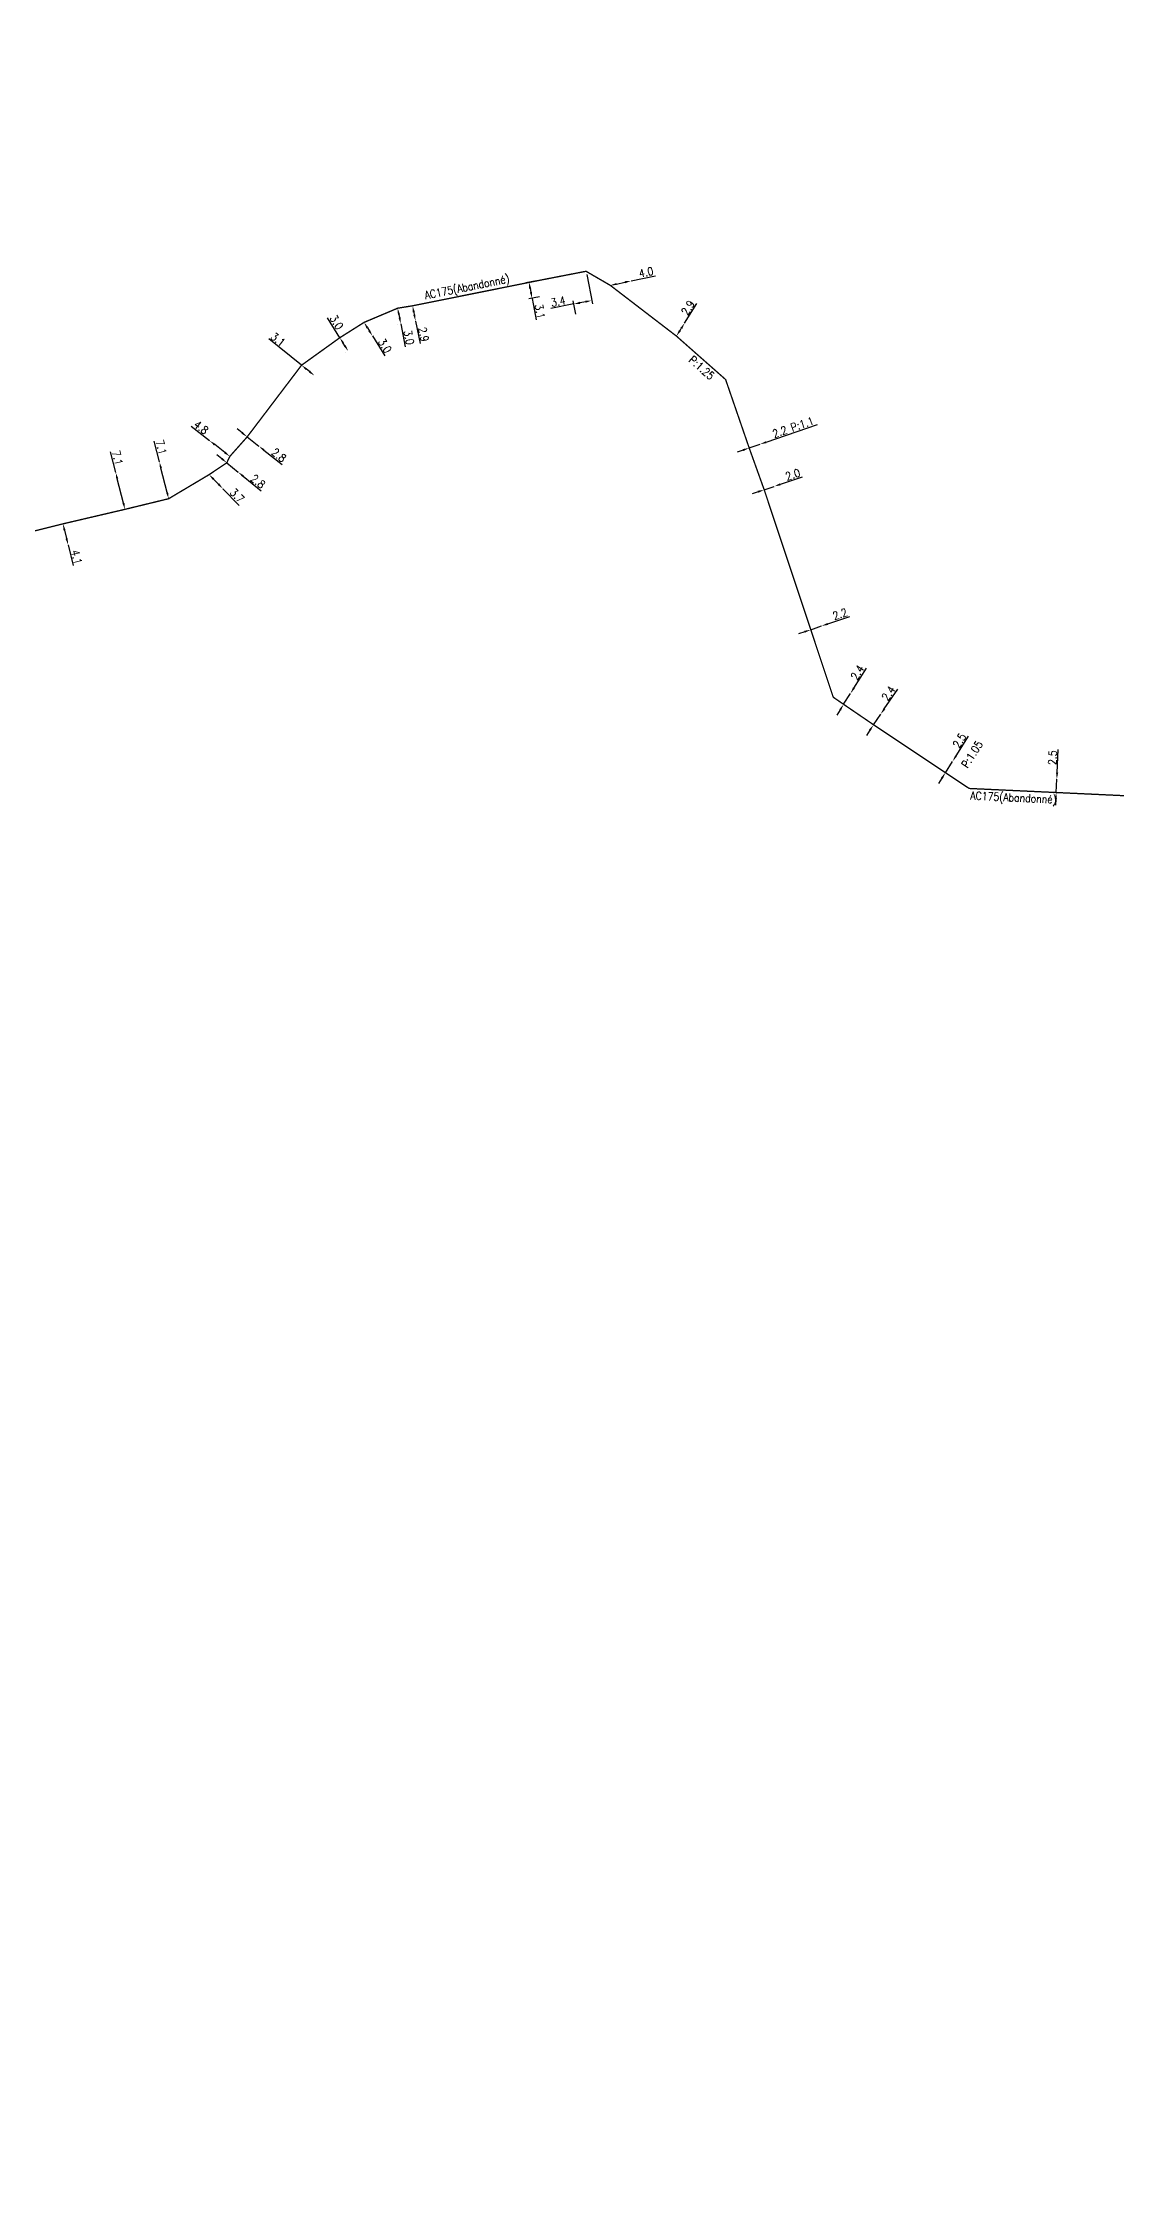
# Model space of a CAD drawing. Header units: millimetres. Extents: x 112153 to 112968, y 155000 to 155627.
# Drawn here: x 112565.5 to 112766.7, y 154999.9 to 155400.5 of the extents above; entities that cross this region are included whole.
import ezdxf

# ---------------------------------------------------------------- set-up
doc = ezdxf.new("R2010")
doc.units = ezdxf.units.MM
doc.header["$PDMODE"] = 34
doc.layers.get('Defpoints').update_dxf_attribs({"linetype": 'CONTINUOUS'})
doc.layers.add('G_908', color=5, linetype='CONTINUOUS')
doc.styles.get("Standard").update_dxf_attribs({"font": 'romans.shx', "width": 0.85})
doc.linetypes.add('MP_HS', pattern='A,2,-1,["G",Standard,S=0.85,R=0,X=-0.27,Y=-0.4],-1', length=4)
doc.dimstyles.get("Standard").update_dxf_attribs({"dimtxt": 1.5, "dimasz": 1.2, "dimexe": 0.625, "dimexo": 0.625, "dimgap": 0.25, "dimtad": 1, "dimdec": 1, "dimzin": 0, "dimdsep": 46, "dimtxsty": 'Standard', "dimcen": -0.5, "dimadec": 0, "dimazin": 0, "dimtfac": 1, "dimtdec": 1, "dimtmove": 0, "dimatfit": 3, "dimfxl": 1, "dimtolj": 1, "dimtzin": 0, "dimarcsym": 0})

# ---------------------------------------------------------------- blocks, each defined once
blk = doc.blocks.new('*D4')
at = {"layer": 'Defpoints', "color": 0, "linetype": 'Continuous'}
for p in [(112657.24, 155352.61), (112658.71, 155356.01), (112659.28, 155352.99)]:
    blk.add_point(p, dxfattribs=at)
at = {"layer": 'G_908', "color": 0, "linetype": 'Continuous', "lineweight": -2}
for p, q in [((112658.1, 155355.9), (112656.06, 155355.52)), ((112658.66, 155352.88), (112656.62, 155352.5)), ((112656.89, 155354.45), (112657.01, 155353.79)), ((112657.24, 155352.61), (112657.99, 155348.59))]:
    blk.add_line(p, q, dxfattribs=at)
at = {"layer": 'G_908', "color": 0, "linetype": 'Continuous'}
for points in [[(112657.09, 155354.49), (112656.69, 155354.41), (112656.67, 155355.63)], [(112657.21, 155353.83), (112656.82, 155353.76), (112657.24, 155352.61)]]:
    blk.add_solid(points, dxfattribs=at)
at = {"layer": 'G_908', "color": 0, "linetype": 'Continuous', "insert": (112658.71, 155350.16), "char_height": 1.5, "attachment_point": 5, "rotation": 280.5891}
blk.add_mtext('\\A1;3.1', dxfattribs=at)
blk = doc.blocks.new('*D5')
at = {"layer": 'Defpoints', "color": 0, "linetype": 'Continuous'}
for p in [(112667.36, 155357.69), (112665.09, 155351.56), (112665.57, 155349.05)]:
    blk.add_point(p, dxfattribs=at)
at = {"layer": 'G_908', "color": 0, "linetype": 'Continuous', "lineweight": -2}
for p, q in [((112667.48, 155357.08), (112668.54, 155351.6)), ((112665.09, 155351.56), (112660.74, 155350.72)), ((112665.46, 155349.66), (112664.97, 155352.18)), ((112667.25, 155351.98), (112666.26, 155351.79))]:
    blk.add_line(p, q, dxfattribs=at)
at = {"layer": 'G_908', "color": 0, "linetype": 'Continuous'}
for points in [[(112666.23, 155351.99), (112666.3, 155351.59), (112665.09, 155351.56)], [(112667.21, 155352.18), (112667.28, 155351.78), (112668.42, 155352.21)]]:
    blk.add_solid(points, dxfattribs=at)
at = {"layer": 'G_908', "color": 0, "linetype": 'Continuous', "insert": (112662.13, 155352.01), "char_height": 1.5, "attachment_point": 5, "rotation": 10.9706}
blk.add_mtext('\\A1;3.4', dxfattribs=at)
blk = doc.blocks.new('*D6')
at = {"layer": 'Defpoints', "color": 0, "linetype": 'Continuous'}
for p in [(112671.91, 155355.05), (112675.82, 155355.89), (112675.82, 155355.89)]:
    blk.add_point(p, dxfattribs=at)
at = {"layer": 'G_908', "color": 0, "linetype": 'Continuous', "lineweight": -2}
for p, q in [((112675.82, 155355.89), (112680.36, 155356.86)), ((112673.08, 155355.3), (112674.64, 155355.64))]:
    blk.add_line(p, q, dxfattribs=at)
at = {"layer": 'G_908', "color": 0, "linetype": 'Continuous'}
for points in [[(112673.04, 155355.5), (112673.12, 155355.11), (112671.91, 155355.05)], [(112674.6, 155355.83), (112674.69, 155355.44), (112675.82, 155355.89)]]:
    blk.add_solid(points, dxfattribs=at)
at = {"layer": 'G_908', "color": 0, "linetype": 'Continuous', "insert": (112678.6, 155357.51), "char_height": 1.5, "attachment_point": 5, "rotation": 12.0614}
blk.add_mtext('\\A1;4.0', dxfattribs=at)
blk = doc.blocks.new('*D7')
at = {"layer": 'Defpoints', "color": 0, "linetype": 'Continuous'}
for p in [(112684.3, 155345.54), (112685.84, 155347.99), (112685.84, 155347.99)]:
    blk.add_point(p, dxfattribs=at)
at = {"layer": 'G_908', "color": 0, "linetype": 'Continuous', "lineweight": -2}
for p, q in [((112685.84, 155347.99), (112688.13, 155351.65)), ((112684.94, 155346.55), (112685.21, 155346.98))]:
    blk.add_line(p, q, dxfattribs=at)
at = {"layer": 'G_908', "color": 0, "linetype": 'Continuous'}
for points in [[(112684.77, 155346.66), (112685.11, 155346.45), (112684.3, 155345.54)], [(112685.04, 155347.08), (112685.38, 155346.87), (112685.84, 155347.99)]]:
    blk.add_solid(points, dxfattribs=at)
at = {"layer": 'G_908', "color": 0, "linetype": 'Continuous', "insert": (112686.46, 155350.86), "char_height": 1.5, "attachment_point": 5, "rotation": 57.9189}
blk.add_mtext('\\A1;2.9', dxfattribs=at)
blk = doc.blocks.new('*D8')
at = {"layer": 'Defpoints', "color": 0, "linetype": 'Continuous'}
for p in [(112697.94, 155324.57), (112699.97, 155325.27), (112699.97, 155325.27)]:
    blk.add_point(p, dxfattribs=at)
at = {"layer": 'G_908', "color": 0, "linetype": 'Continuous', "lineweight": -2}
for p, q in [((112701.11, 155325.66), (112710.76, 155328.96)), ((112697.94, 155324.57), (112699.97, 155325.27)), ((112696.8, 155324.18), (112695.67, 155323.79))]:
    blk.add_line(p, q, dxfattribs=at)
at = {"layer": 'G_908', "color": 0, "linetype": 'Continuous'}
for points in [[(112696.74, 155324.37), (112696.87, 155323.99), (112697.94, 155324.57)], [(112701.04, 155325.84), (112701.17, 155325.47), (112699.97, 155325.27)]]:
    blk.add_solid(points, dxfattribs=at)
at = {"layer": 'G_908', "color": 0, "linetype": 'Continuous', "insert": (112706.18, 155328.45), "char_height": 1.5, "attachment_point": 5, "rotation": 18.8977}
blk.add_mtext('\\A1;2.2 P:1.1', dxfattribs=at)
blk = doc.blocks.new('*D9')
at = {"layer": 'Defpoints', "color": 0, "linetype": 'Continuous'}
for p in [(112700.75, 155316.74), (112702.65, 155317.38), (112702.65, 155317.38)]:
    blk.add_point(p, dxfattribs=at)
at = {"layer": 'G_908', "color": 0, "linetype": 'Continuous', "lineweight": -2}
for p, q in [((112699.62, 155316.36), (112698.48, 155315.98)), ((112700.75, 155316.74), (112702.65, 155317.38)), ((112703.79, 155317.76), (112707.93, 155319.15))]:
    blk.add_line(p, q, dxfattribs=at)
at = {"layer": 'G_908', "color": 0, "linetype": 'Continuous'}
for points in [[(112699.55, 155316.55), (112699.68, 155316.17), (112700.75, 155316.74)], [(112703.72, 155317.95), (112703.85, 155317.57), (112702.65, 155317.38)]]:
    blk.add_solid(points, dxfattribs=at)
at = {"layer": 'G_908', "color": 0, "linetype": 'Continuous', "insert": (112706.11, 155319.59), "char_height": 1.5, "attachment_point": 5, "rotation": 18.521}
blk.add_mtext('\\A1;2.0', dxfattribs=at)
blk = doc.blocks.new('*D10')
at = {"layer": 'Defpoints', "color": 0, "linetype": 'Continuous'}
for p in [(112709.48, 155290.51), (112711.51, 155291.21), (112711.51, 155291.21)]:
    blk.add_point(p, dxfattribs=at)
at = {"layer": 'G_908', "color": 0, "linetype": 'Continuous', "lineweight": -2}
for p, q in [((112712.65, 155291.59), (112716.79, 155293)), ((112708.34, 155290.12), (112707.21, 155289.74)), ((112709.48, 155290.51), (112711.51, 155291.21))]:
    blk.add_line(p, q, dxfattribs=at)
at = {"layer": 'G_908', "color": 0, "linetype": 'Continuous'}
for points in [[(112708.28, 155290.31), (112708.41, 155289.94), (112709.48, 155290.51)], [(112712.59, 155291.78), (112712.71, 155291.4), (112711.51, 155291.21)]]:
    blk.add_solid(points, dxfattribs=at)
at = {"layer": 'G_908', "color": 0, "linetype": 'Continuous', "insert": (112714.96, 155293.44), "char_height": 1.5, "attachment_point": 5, "rotation": 18.8293}
blk.add_mtext('\\A1;2.2', dxfattribs=at)
blk = doc.blocks.new('*D11')
at = {"layer": 'Defpoints', "color": 0, "linetype": 'Continuous'}
for p in [(112715.64, 155276.52), (112716.92, 155278.55), (112716.92, 155278.55)]:
    blk.add_point(p, dxfattribs=at)
at = {"layer": 'G_908', "color": 0, "linetype": 'Continuous', "lineweight": -2}
for p, q in [((112717.56, 155279.57), (112719.93, 155283.32)), ((112715.64, 155276.52), (112716.92, 155278.55)), ((112715.01, 155275.51), (112714.37, 155274.49))]:
    blk.add_line(p, q, dxfattribs=at)
at = {"layer": 'G_908', "color": 0, "linetype": 'Continuous'}
for points in [[(112714.84, 155275.61), (112715.17, 155275.4), (112715.64, 155276.52)], [(112717.39, 155279.68), (112717.73, 155279.46), (112716.92, 155278.55)]]:
    blk.add_solid(points, dxfattribs=at)
at = {"layer": 'G_908', "color": 0, "linetype": 'Continuous', "insert": (112718.22, 155282.48), "char_height": 1.5, "attachment_point": 5, "rotation": 57.7986}
blk.add_mtext('\\A1;2.4', dxfattribs=at)
blk = doc.blocks.new('*D12')
at = {"layer": 'Defpoints', "color": 0, "linetype": 'Continuous'}
for p in [(112721.25, 155272.69), (112722.59, 155274.67), (112722.59, 155274.67)]:
    blk.add_point(p, dxfattribs=at)
at = {"layer": 'G_908', "color": 0, "linetype": 'Continuous', "lineweight": -2}
for p, q in [((112723.27, 155275.67), (112725.78, 155279.37)), ((112721.25, 155272.69), (112722.59, 155274.67)), ((112720.57, 155271.69), (112719.9, 155270.7))]:
    blk.add_line(p, q, dxfattribs=at)
at = {"layer": 'G_908', "color": 0, "linetype": 'Continuous'}
for points in [[(112720.41, 155271.81), (112720.74, 155271.58), (112721.25, 155272.69)], [(112723.1, 155275.78), (112723.43, 155275.55), (112722.59, 155274.67)]]:
    blk.add_solid(points, dxfattribs=at)
at = {"layer": 'G_908', "color": 0, "linetype": 'Continuous', "insert": (112724.04, 155278.59), "char_height": 1.5, "attachment_point": 5, "rotation": 55.8543}
blk.add_mtext('\\A1;2.4', dxfattribs=at)
blk = doc.blocks.new('*D13')
at = {"layer": 'Defpoints', "color": 0, "linetype": 'Continuous'}
for p in [(112736.06, 155265.82), (112736.06, 155265.82), (112734.72, 155263.71)]:
    blk.add_point(p, dxfattribs=at)
at = {"layer": 'G_908', "color": 0, "linetype": 'Continuous', "lineweight": -2}
for p, q in [((112736.71, 155266.84), (112739.05, 155270.53)), ((112734.72, 155263.71), (112736.06, 155265.82)), ((112734.08, 155262.7), (112733.44, 155261.69))]:
    blk.add_line(p, q, dxfattribs=at)
at = {"layer": 'G_908', "color": 0, "linetype": 'Continuous'}
for points in [[(112736.54, 155266.95), (112736.87, 155266.73), (112736.06, 155265.82)], [(112733.91, 155262.81), (112734.25, 155262.59), (112734.72, 155263.71)]]:
    blk.add_solid(points, dxfattribs=at)
at = {"layer": 'G_908', "color": 0, "linetype": 'Continuous', "insert": (112737.35, 155269.73), "char_height": 1.5, "attachment_point": 5, "rotation": 57.5926}
blk.add_mtext('\\A1;2.5', dxfattribs=at)
blk = doc.blocks.new('*D14')
at = {"layer": 'Defpoints', "color": 0, "linetype": 'Continuous'}
for p in [(112755.6, 155262.49), (112755.6, 155262.49), (112755.48, 155259.99)]:
    blk.add_point(p, dxfattribs=at)
at = {"layer": 'G_908', "color": 0, "linetype": 'Continuous', "lineweight": -2}
for p, q in [((112755.66, 155263.69), (112755.87, 155268.05)), ((112755.48, 155259.99), (112755.6, 155262.49)), ((112755.42, 155258.79), (112755.36, 155257.59))]:
    blk.add_line(p, q, dxfattribs=at)
at = {"layer": 'G_908', "color": 0, "linetype": 'Continuous'}
for points in [[(112755.46, 155263.7), (112755.86, 155263.68), (112755.6, 155262.49)], [(112755.22, 155258.8), (112755.62, 155258.78), (112755.48, 155259.99)]]:
    blk.add_solid(points, dxfattribs=at)
at = {"layer": 'G_908', "color": 0, "linetype": 'Continuous', "insert": (112754.8, 155266.52), "char_height": 1.5, "attachment_point": 5, "rotation": 87.1978}
blk.add_mtext('\\A1;2.5', dxfattribs=at)
blk = doc.blocks.new('*D33')
at = {"layer": 'Defpoints', "color": 0, "linetype": 'Continuous'}
for p in [(112569.31, 155310.35), (112570.28, 155306.42), (112570.28, 155306.42)]:
    blk.add_point(p, dxfattribs=at)
at = {"layer": 'G_908', "color": 0, "linetype": 'Continuous', "lineweight": -2}
for p, q in [((112569.6, 155309.18), (112569.99, 155307.58)), ((112570.28, 155306.42), (112571.24, 155302.53))]:
    blk.add_line(p, q, dxfattribs=at)
at = {"layer": 'G_908', "color": 0, "linetype": 'Continuous'}
for points in [[(112569.79, 155309.23), (112569.4, 155309.14), (112569.31, 155310.35)], [(112570.19, 155307.63), (112569.8, 155307.53), (112570.28, 155306.42)]]:
    blk.add_solid(points, dxfattribs=at)
at = {"layer": 'G_908', "color": 0, "linetype": 'Continuous', "insert": (112571.88, 155304.13), "char_height": 1.5, "attachment_point": 5, "rotation": 283.8574}
blk.add_mtext('\\A1;4.1', dxfattribs=at)
blk = doc.blocks.new('*D34')
at = {"layer": 'Defpoints', "color": 0, "linetype": 'Continuous'}
for p in [(112579.2, 155319.96), (112579.2, 155319.96), (112580.94, 155313.07)]:
    blk.add_point(p, dxfattribs=at)
at = {"layer": 'G_908', "color": 0, "linetype": 'Continuous', "lineweight": -2}
for p, q in [((112579.2, 155319.96), (112578.22, 155323.84)), ((112580.65, 155314.24), (112579.5, 155318.79))]:
    blk.add_line(p, q, dxfattribs=at)
at = {"layer": 'G_908', "color": 0, "linetype": 'Continuous'}
for points in [[(112579.69, 155318.84), (112579.3, 155318.74), (112579.2, 155319.96)], [(112580.84, 155314.29), (112580.45, 155314.19), (112580.94, 155313.07)]]:
    blk.add_solid(points, dxfattribs=at)
at = {"layer": 'G_908', "color": 0, "linetype": 'Continuous', "insert": (112579.53, 155322.73), "char_height": 1.5, "attachment_point": 5, "rotation": 284.1736}
blk.add_mtext('\\A1;7.1', dxfattribs=at)
blk = doc.blocks.new('*D35')
at = {"layer": 'Defpoints', "color": 0, "linetype": 'Continuous'}
for p in [(112587.39, 155321.95), (112587.39, 155321.95), (112589.12, 155315.06)]:
    blk.add_point(p, dxfattribs=at)
at = {"layer": 'G_908', "color": 0, "linetype": 'Continuous', "lineweight": -2}
for p, q in [((112587.39, 155321.95), (112586.4, 155325.83)), ((112588.83, 155316.23), (112587.68, 155320.78))]:
    blk.add_line(p, q, dxfattribs=at)
at = {"layer": 'G_908', "color": 0, "linetype": 'Continuous'}
for points in [[(112587.87, 155320.83), (112587.49, 155320.73), (112587.39, 155321.95)], [(112589.02, 155316.28), (112588.64, 155316.18), (112589.12, 155315.06)]]:
    blk.add_solid(points, dxfattribs=at)
at = {"layer": 'G_908', "color": 0, "linetype": 'Continuous', "insert": (112587.72, 155324.72), "char_height": 1.5, "attachment_point": 5, "rotation": 284.1736}
blk.add_mtext('\\A1;7.1', dxfattribs=at)
blk = doc.blocks.new('*D36')
at = {"layer": 'Defpoints', "color": 0, "linetype": 'Continuous'}
for p in [(112596.8, 155325.94), (112596.8, 155325.94), (112600.59, 155322.99)]:
    blk.add_point(p, dxfattribs=at)
at = {"layer": 'G_908', "color": 0, "linetype": 'Continuous', "lineweight": -2}
for p, q in [((112596.8, 155325.94), (112593.35, 155328.62)), ((112599.64, 155323.73), (112597.75, 155325.2))]:
    blk.add_line(p, q, dxfattribs=at)
at = {"layer": 'G_908', "color": 0, "linetype": 'Continuous'}
for points in [[(112597.87, 155325.36), (112597.63, 155325.04), (112596.8, 155325.94)], [(112599.77, 155323.89), (112599.52, 155323.57), (112600.59, 155322.99)]]:
    blk.add_solid(points, dxfattribs=at)
at = {"layer": 'G_908', "color": 0, "linetype": 'Continuous', "insert": (112595.21, 155328.44), "char_height": 1.5, "attachment_point": 5, "rotation": 322.142}
blk.add_mtext('\\A1;4.8', dxfattribs=at)
blk = doc.blocks.new('*D37')
at = {"layer": 'Defpoints', "color": 0, "linetype": 'Continuous'}
for p in [(112596.7, 155319.57), (112599.29, 155316.93), (112599.29, 155316.93)]:
    blk.add_point(p, dxfattribs=at)
at = {"layer": 'G_908', "color": 0, "linetype": 'Continuous', "lineweight": -2}
for p, q in [((112597.54, 155318.72), (112598.45, 155317.79)), ((112599.29, 155316.93), (112602.35, 155313.81))]:
    blk.add_line(p, q, dxfattribs=at)
at = {"layer": 'G_908', "color": 0, "linetype": 'Continuous'}
for points in [[(112597.69, 155318.86), (112597.4, 155318.58), (112596.7, 155319.57)], [(112598.6, 155317.93), (112598.31, 155317.65), (112599.29, 155316.93)]]:
    blk.add_solid(points, dxfattribs=at)
at = {"layer": 'G_908', "color": 0, "linetype": 'Continuous', "insert": (112601.96, 155315.64), "char_height": 1.5, "attachment_point": 5, "rotation": 314.4039}
blk.add_mtext('\\A1;3.7', dxfattribs=at)
blk = doc.blocks.new('*D38')
at = {"layer": 'Defpoints', "color": 0, "linetype": 'Continuous'}
for p in [(112600.02, 155321.79), (112602.15, 155320.05), (112602.15, 155320.05)]:
    blk.add_point(p, dxfattribs=at)
at = {"layer": 'G_908', "color": 0, "linetype": 'Continuous', "lineweight": -2}
for p, q in [((112599.09, 155322.55), (112598.16, 155323.31)), ((112600.02, 155321.79), (112602.15, 155320.05)), ((112603.08, 155319.29), (112606.46, 155316.52))]:
    blk.add_line(p, q, dxfattribs=at)
at = {"layer": 'G_908', "color": 0, "linetype": 'Continuous'}
for points in [[(112599.22, 155322.71), (112598.97, 155322.4), (112600.02, 155321.79)], [(112603.2, 155319.45), (112602.95, 155319.14), (112602.15, 155320.05)]]:
    blk.add_solid(points, dxfattribs=at)
at = {"layer": 'G_908', "color": 0, "linetype": 'Continuous', "insert": (112605.87, 155318.3), "char_height": 1.5, "attachment_point": 5, "rotation": 320.7027}
blk.add_mtext('\\A1;2.8', dxfattribs=at)
blk = doc.blocks.new('*D39')
at = {"layer": 'Defpoints', "color": 0, "linetype": 'Continuous'}
for p in [(112603.84, 155326.65), (112606.04, 155324.92), (112606.04, 155324.92)]:
    blk.add_point(p, dxfattribs=at)
at = {"layer": 'G_908', "color": 0, "linetype": 'Continuous', "lineweight": -2}
for p, q in [((112602.9, 155327.4), (112601.96, 155328.14)), ((112603.84, 155326.65), (112606.04, 155324.92)), ((112606.98, 155324.17), (112610.41, 155321.46))]:
    blk.add_line(p, q, dxfattribs=at)
at = {"layer": 'G_908', "color": 0, "linetype": 'Continuous'}
for points in [[(112603.02, 155327.55), (112602.78, 155327.24), (112603.84, 155326.65)], [(112607.1, 155324.33), (112606.86, 155324.02), (112606.04, 155324.92)]]:
    blk.add_solid(points, dxfattribs=at)
at = {"layer": 'G_908', "color": 0, "linetype": 'Continuous', "insert": (112609.79, 155323.23), "char_height": 1.5, "attachment_point": 5, "rotation": 321.7019}
blk.add_mtext('\\A1;2.8', dxfattribs=at)
blk = doc.blocks.new('*D40')
at = {"layer": 'Defpoints', "color": 0, "linetype": 'Continuous'}
for p in [(112614.03, 155340.08), (112616.45, 155338.14), (112616.45, 155338.14)]:
    blk.add_point(p, dxfattribs=at)
at = {"layer": 'G_908', "color": 0, "linetype": 'Continuous', "lineweight": -2}
for p, q in [((112614.03, 155340.08), (112607.88, 155345.01)), ((112615.51, 155338.89), (112614.97, 155339.33))]:
    blk.add_line(p, q, dxfattribs=at)
at = {"layer": 'G_908', "color": 0, "linetype": 'Continuous'}
for points in [[(112615.09, 155339.48), (112614.84, 155339.17), (112614.03, 155340.08)], [(112615.64, 155339.05), (112615.39, 155338.73), (112616.45, 155338.14)]]:
    blk.add_solid(points, dxfattribs=at)
at = {"layer": 'G_908', "color": 0, "linetype": 'Continuous', "insert": (112609.61, 155344.91), "char_height": 1.5, "attachment_point": 5, "rotation": 321.2436}
blk.add_mtext('\\A1;3.1', dxfattribs=at)
blk = doc.blocks.new('*D41')
at = {"layer": 'Defpoints', "color": 0, "linetype": 'Continuous'}
for p in [(112621.21, 155345.24), (112622.78, 155342.73), (112622.78, 155342.72)]:
    blk.add_point(p, dxfattribs=at)
at = {"layer": 'G_908', "color": 0, "linetype": 'Continuous', "lineweight": -2}
for p, q in [((112621.21, 155345.24), (112618.9, 155348.95)), ((112622.14, 155343.74), (112621.85, 155344.22)), ((112622.25, 155342.4), (112622.25, 155342.39))]:
    blk.add_line(p, q, dxfattribs=at)
at = {"layer": 'G_908', "color": 0, "linetype": 'Continuous'}
for points in [[(112622.02, 155344.32), (112621.68, 155344.11), (112621.21, 155345.24)], [(112622.31, 155343.85), (112621.97, 155343.64), (112622.78, 155342.72)]]:
    blk.add_solid(points, dxfattribs=at)
at = {"layer": 'G_908', "color": 0, "linetype": 'Continuous', "insert": (112620.59, 155348.13), "char_height": 1.5, "attachment_point": 5, "rotation": 301.895}
blk.add_mtext('\\A1;3.0', dxfattribs=at)
blk = doc.blocks.new('*D42')
at = {"layer": 'Defpoints', "color": 0, "linetype": 'Continuous'}
for p in [(112625.75, 155348.11), (112627.33, 155345.56), (112627.33, 155345.56)]:
    blk.add_point(p, dxfattribs=at)
at = {"layer": 'G_908', "color": 0, "linetype": 'Continuous', "lineweight": -2}
for p, q in [((112626.38, 155347.09), (112626.7, 155346.58)), ((112627.33, 155345.56), (112629.64, 155341.85))]:
    blk.add_line(p, q, dxfattribs=at)
at = {"layer": 'G_908', "color": 0, "linetype": 'Continuous'}
for points in [[(112626.55, 155347.19), (112626.21, 155346.98), (112625.75, 155348.11)], [(112626.87, 155346.68), (112626.53, 155346.47), (112627.33, 155345.56)]]:
    blk.add_solid(points, dxfattribs=at)
at = {"layer": 'G_908', "color": 0, "linetype": 'Continuous', "insert": (112629.65, 155343.72), "char_height": 1.5, "attachment_point": 5, "rotation": 301.8961}
blk.add_mtext('\\A1;3.0', dxfattribs=at)
blk = doc.blocks.new('*D43')
at = {"layer": 'Defpoints', "color": 0, "linetype": 'Continuous'}
for p in [(112632.05, 155350.77), (112632.63, 155347.82), (112632.63, 155347.82)]:
    blk.add_point(p, dxfattribs=at)
at = {"layer": 'G_908', "color": 0, "linetype": 'Continuous', "lineweight": -2}
for p, q in [((112631.44, 155350.65), (112631.44, 155350.65)), ((112632.28, 155349.59), (112632.4, 155349)), ((112632.02, 155347.7), (112632.02, 155347.7)), ((112632.63, 155347.82), (112633.48, 155343.54))]:
    blk.add_line(p, q, dxfattribs=at)
at = {"layer": 'G_908', "color": 0, "linetype": 'Continuous'}
for points in [[(112632.48, 155349.63), (112632.09, 155349.55), (112632.05, 155350.77)], [(112632.6, 155349.04), (112632.2, 155348.96), (112632.63, 155347.82)]]:
    blk.add_solid(points, dxfattribs=at)
at = {"layer": 'G_908', "color": 0, "linetype": 'Continuous', "insert": (112634.15, 155345.28), "char_height": 1.5, "attachment_point": 5, "rotation": 281.1849}
blk.add_mtext('\\A1;3.0', dxfattribs=at)
blk = doc.blocks.new('*D44')
at = {"layer": 'Defpoints', "color": 0, "linetype": 'Continuous'}
for p in [(112634.84, 155351.22), (112635.4, 155348.37), (112635.4, 155348.37)]:
    blk.add_point(p, dxfattribs=at)
at = {"layer": 'G_908', "color": 0, "linetype": 'Continuous', "lineweight": -2}
for p, q in [((112635.07, 155350.04), (112635.17, 155349.55)), ((112635.4, 155348.37), (112636.24, 155344.14))]:
    blk.add_line(p, q, dxfattribs=at)
at = {"layer": 'G_908', "color": 0, "linetype": 'Continuous'}
for points in [[(112635.27, 155350.08), (112634.88, 155350), (112634.84, 155351.22)], [(112635.37, 155349.59), (112634.97, 155349.51), (112635.4, 155348.37)]]:
    blk.add_solid(points, dxfattribs=at)
at = {"layer": 'G_908', "color": 0, "linetype": 'Continuous', "insert": (112636.92, 155345.86), "char_height": 1.5, "attachment_point": 5, "rotation": 281.1849}
blk.add_mtext('\\A1;2.9', dxfattribs=at)

msp = doc.modelspace()

# ---------------------------------------------------------------- linework, layer by layer
at = {"layer": 'G_908', "linetype": 'MP_HS', "const_width": 0.25, "flags": 128}
msp.add_lwpolyline([(112369.35, 155380.95), (112382.99, 155384.41), (112408.24, 155390.86), (112422.45, 155394.43), (112428.44, 155395.94), (112435.5, 155397.74), (112441.26, 155399.28), (112445.2, 155400.33, -0.386335), (112447.59, 155399.1), (112451.82, 155387.77), (112458.21, 155370.64), (112462.79, 155358.16), (112480.55, 155310.45), (112483.14, 155303.13), (112488.95, 155289.78), (112497.56, 155292.35), (112499.48, 155292.88), (112505.28, 155294.66), (112521.99, 155298.42), (112540.85, 155303.23), (112569.31, 155310.35), (112580.94, 155313.07), (112589.12, 155315.06), (112596.7, 155319.57), (112600.02, 155321.79), (112600.59, 155322.99), (112603.84, 155326.65), (112614.03, 155340.08), (112621.21, 155345.24), (112625.75, 155348.11), (112632.05, 155350.77), (112634.84, 155351.22), (112658.71, 155356.01), (112667.36, 155357.69), (112671.91, 155355.05), (112684.3, 155345.54), (112693.52, 155337.4), (112697.94, 155324.57), (112700.75, 155316.74), (112709.48, 155290.51), (112713.69, 155277.86), (112715.64, 155276.52), (112721.25, 155272.69), (112734.72, 155263.71), (112739.17, 155260.75), (112755.48, 155259.99), (112778.85, 155258.9), (112793.36, 155258.18), (112797.79, 155257.81), (112801.19, 155259.31), (112808.53, 155262.74), (112812.83, 155264.61), (112814.63, 155260.72), (112815.37, 155258.94), (112814.89, 155258.17), (112815.42, 155256.97), (112815.98, 155255.78), (112816.72, 155255.65), (112818.54, 155251.27), (112820.86, 155245.29), (112833.24, 155212.38), (112838.39, 155198.15), (112841.19, 155189.39), (112846.08, 155173.93), (112853.31, 155153.84), (112861.5, 155124.06), (112863.39, 155118.31), (112877.92, 155072.26), (112893.11, 155028.11), (112899.02, 155013.29), (112903.98, 155000.4), (112904.14, 155000)], format="xyb", dxfattribs=at)

# ---------------------------------------------------------------- texts
at = {"layer": 'G_908', "linetype": 'Continuous', "width": 0.85}
for s, rotation, p in [('AC175(Abandonné)', 11.3648, (112637.27, 155352.43)), ('P:1.25', 318.5641, (112686.47, 155340.86)), ('P:1.05', 57.5069, (112738.87, 155264.41)), ('AC175(Abandonné)', 357.3252, (112739.38, 155258.68))]:
    msp.add_text(s, height=1.5, rotation=rotation, dxfattribs=at).set_placement(p)

# ---------------------------------------------------------------- dimensions: what is measured, and where the dimension line sits
at = {"layer": 'G_908', "linetype": 'Continuous'}
for base, p1, p2, angle, picture, middle in [((112665.09, 155351.56), (112667.36, 155357.69), (112665.57, 155349.05), 10.9706, '*D5', (112662.32, 155351.03)), ((112675.82, 155355.89), (112671.91, 155355.05), (112675.82, 155355.89), 192.0614, '*D6', (112678.81, 155356.53)), ((112657.24, 155352.61), (112658.71, 155356.01), (112659.28, 155352.99), 100.5891, '*D4', (112657.73, 155349.97)), ((112685.84, 155347.99), (112684.3, 155345.54), (112685.84, 155347.99), 237.9189, '*D7', (112687.31, 155350.33)), ((112622.78, 155342.72), (112621.21, 155345.24), (112622.78, 155342.73), 121.895, '*D41', (112619.74, 155347.6)), ((112632.63, 155347.82), (112632.05, 155350.77), (112632.63, 155347.82), 101.1849, '*D43', (112633.17, 155345.09)), ((112635.4, 155348.37), (112634.84, 155351.22), (112635.4, 155348.37), 101.1849, '*D44', (112635.94, 155345.67)), ((112616.45, 155338.14), (112614.03, 155340.08), (112616.45, 155338.14), 141.2436, '*D40', (112608.98, 155344.13)), ((112627.33, 155345.56), (112625.75, 155348.11), (112627.33, 155345.56), 121.8961, '*D42', (112628.81, 155343.19)), ((112596.8, 155325.94), (112600.59, 155322.99), (112596.8, 155325.94), 322.142, '*D36', (112594.6, 155327.65)), ((112579.2, 155319.96), (112580.94, 155313.07), (112579.2, 155319.96), 284.1736, '*D34', (112578.56, 155322.48)), ((112587.39, 155321.95), (112589.12, 155315.06), (112587.39, 155321.95), 284.1736, '*D35', (112586.75, 155324.47)), ((112606.04, 155324.92), (112603.84, 155326.65), (112606.04, 155324.92), 141.7019, '*D39', (112609.17, 155322.45)), ((112602.14957, 155320.05133), (112600.02143, 155321.79302), (112602.14957, 155320.05133), 140.70272, '*D38', (112605.234, 155317.527)), ((112702.65, 155317.38), (112700.75, 155316.74), (112702.65, 155317.38), 198.521, '*D9', (112706.43, 155318.64)), ((112599.29, 155316.93), (112596.7, 155319.57), (112599.29, 155316.93), 134.4039, '*D37', (112601.24, 155314.94)), ((112570.28, 155306.42), (112569.31, 155310.35), (112570.28, 155306.42), 103.8574, '*D33', (112570.9, 155303.89)), ((112711.5141, 155291.2058), (112709.4792, 155290.5119), (112711.5141, 155291.2058), 198.8293, '*D10', (112715.2865, 155292.4922)), ((112716.92, 155278.55), (112715.64, 155276.52), (112716.92, 155278.55), 237.7986, '*D11', (112719.06, 155281.95)), ((112722.59, 155274.67), (112721.25, 155272.69), (112722.59, 155274.67), 235.8543, '*D12', (112724.87, 155278.03)), ((112736.06, 155265.82), (112734.72, 155263.71), (112736.06, 155265.82), 237.5926, '*D13', (112738.2, 155269.19)), ((112755.6, 155262.49), (112755.48, 155259.99), (112755.6, 155262.49), 267.1978, '*D14', (112755.8, 155266.47))]:
    dim = msp.add_linear_dim(base=base, p1=p1, p2=p2, angle=angle, dimstyle='Standard', dxfattribs=at)
    dim.commit()
    dim.dimension.update_dxf_attribs({"geometry": picture, "text_midpoint": middle, "dimtype": 160})
dim = msp.add_linear_dim(base=(112699.97, 155325.27), p1=(112697.94, 155324.57), p2=(112699.97, 155325.27), angle=198.8977, text='<> P:1.1', dimstyle='Standard', dxfattribs=at)
dim.commit()
dim.dimension.update_dxf_attribs({"geometry": '*D8', "text_midpoint": (112706.5, 155327.5), "dimtype": 160})

doc.saveas('drawing.dxf')
